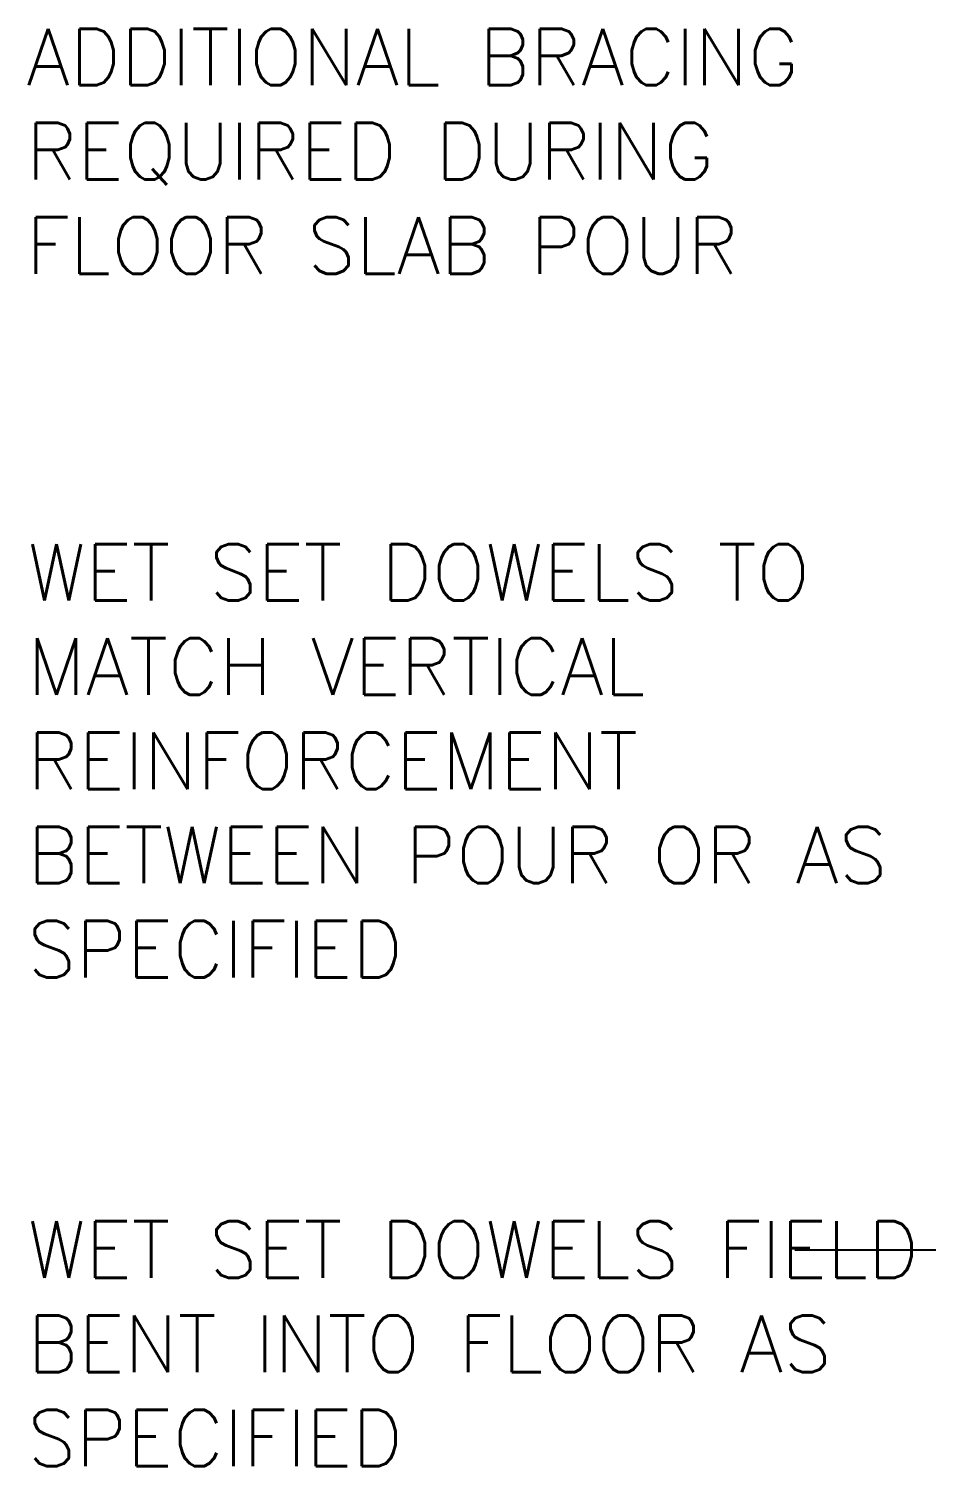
# Model space of a CAD drawing. Header units: inches. Extents: x 221.8 to 278, y 94.9 to 162.
# Drawn here: x 221.76 to 233.67, y 125.32 to 144.4 of the extents above; entities that cross this region are included whole.
import ezdxf

# ---------------------------------------------------------------- set-up
doc = ezdxf.new("R2010")
doc.units = ezdxf.units.IN
doc.header["$LTSCALE"] = 0.5
doc.header["$MEASUREMENT"] = 0
doc.layers.add('TEXT', color=4, linetype='Continuous')
doc.styles.add('DIM', font='romans.shx', dxfattribs={"width": 0.7})
doc.styles.add('ROMANS', font='romans.shx', dxfattribs={"height": 0.75})
doc.dimstyles.new('ext_8', dxfattribs={"dimscale": 8, "dimtxt": 0.09375, "dimasz": 0.09375, "dimexe": 0.09375, "dimexo": 0.0625, "dimgap": 0.0625, "dimtad": 1, "dimdec": 1, "dimzin": 3, "dimdsep": 46, "dimlunit": 4, "dimtxsty": 'DIM', "dimcen": 0.09, "dimdle": 0.09375, "dimclrt": 4, "dimadec": 0, "dimazin": 0, "dimtfac": 1, "dimtdec": 1, "dimtmove": 2, "dimatfit": 3, "dimfxl": 1, "dimfrac": 2, "dimtolj": 1, "dimtzin": 0, "dimarcsym": 0})

msp = doc.modelspace()

# ---------------------------------------------------------------- texts
at = {"layer": 'TEXT', "char_height": 0.75, "attachment_point": 4, "style": 'ROMANS'}
for s, insert, width in [('ADDITIONAL BRACING REQUIRED DURING FLOOR SLAB POUR', (221.73, 142.778), 12.17415), ('WET SET DOWELS TO MATCH VERTICAL REINFORCEMENT BETWEEN POUR OR AS SPECIFIED', (221.746, 134.688), 13.18701), ('WET SET DOWELS FIELD BENT INTO FLOOR AS SPECIFIED', (221.746, 126.95), 13.18701)]:
    msp.add_mtext(s, dxfattribs=dict(at, insert=insert, width=width))

# ---------------------------------------------------------------- leaders
at = {"layer": 'TEXT'}
msp.add_leader([(248.717, 130.96), (236.842, 128.192), (231.928, 128.192)], dimstyle='ext_8', override={"dimasz": 0.1875, "dimtad": 0}, dxfattribs=at)

doc.saveas('drawing.dxf')
